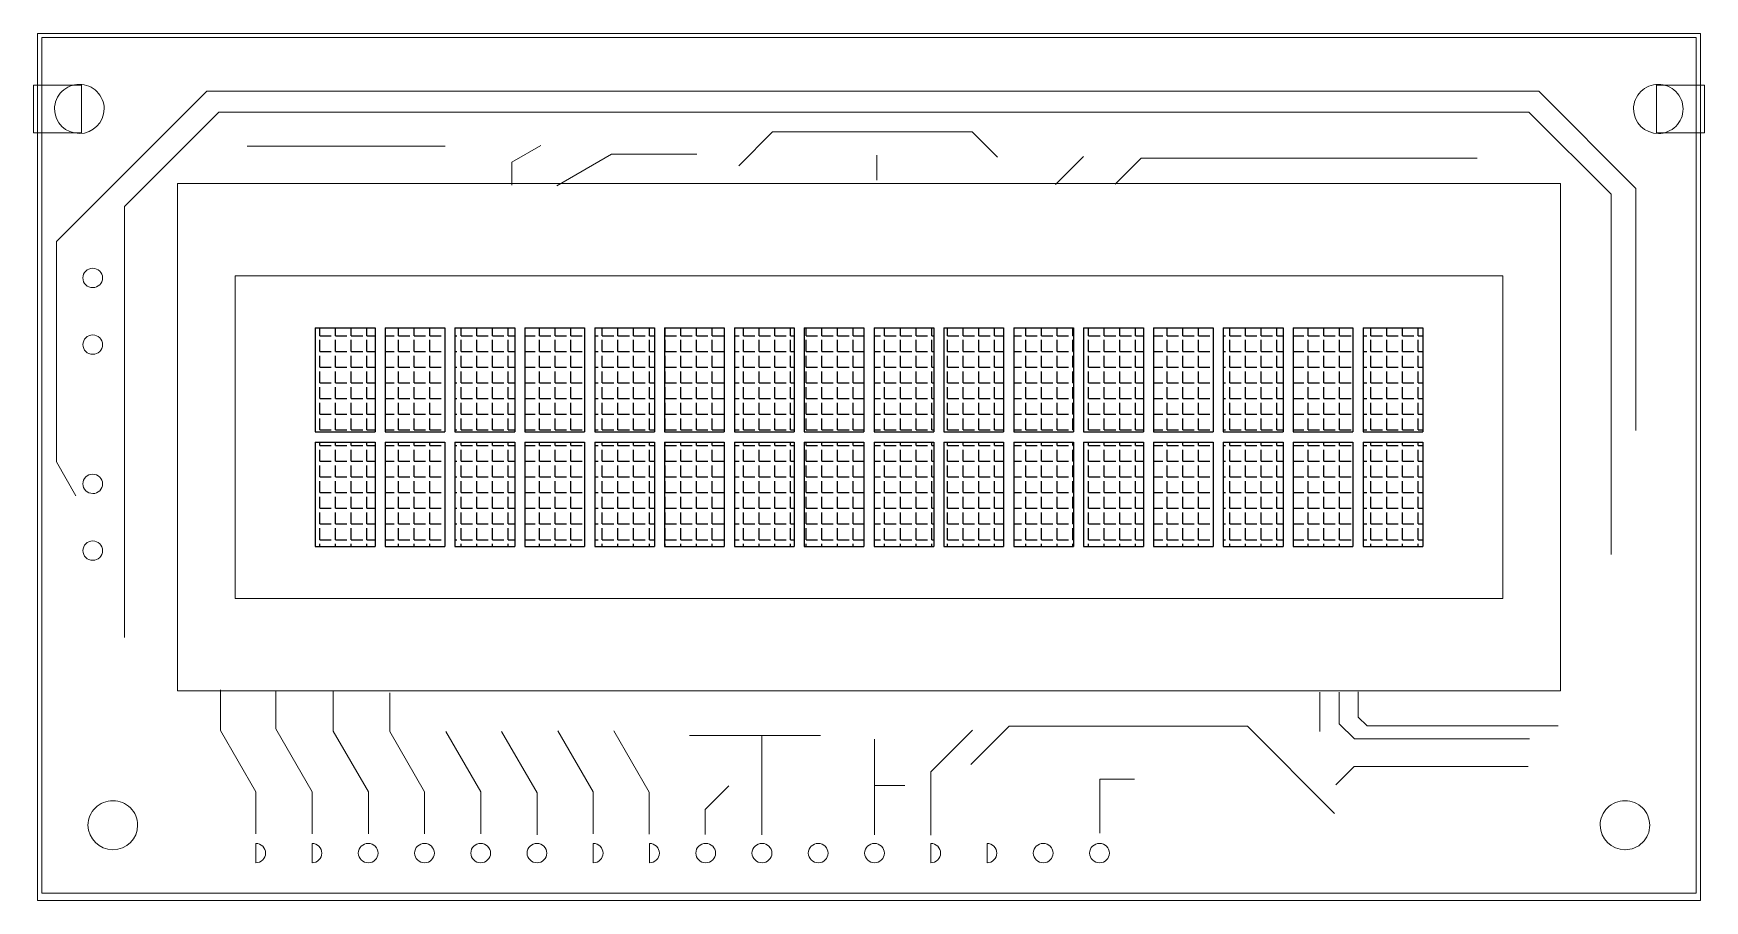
# Model space of a CAD drawing. Header units: millimetres. Extents: x -37.2 to 37.2, y 0 to 38.6.
import ezdxf

# ---------------------------------------------------------------- set-up
doc = ezdxf.new("R2010")
doc.units = ezdxf.units.MM
doc.layers.get('0').update_dxf_attribs({"lineweight": 25, "true_color": 0xffffff})
doc.layers.add('OBJECT', color=178, linetype='Continuous', lineweight=15, true_color=0x000000)
pattern_1 = [(0, (0, 0), (0, 0.6985), [0.508, -0.1905]), (90, (0, 0), (-0.6985, 0), [0.508, -0.1905])]

msp = doc.modelspace()

# ---------------------------------------------------------------- hatches: boundary and pattern name
at = {"true_color": 0xc0c0c0}
h = msp.add_hatch(dxfattribs=at)
h.set_pattern_fill('ANGLE', color=9, scale=0.1, style=0)
h.set_pattern_definition(pattern_1)
h.paths.add_polyline_path([(-24.652, 25.493), (-21.993, 25.493), (-21.993, 20.86), (-24.652, 20.86)], flags=0)
h = msp.add_hatch(dxfattribs=at)
h.set_pattern_fill('ANGLE', color=9, scale=0.1, style=0)
h.set_pattern_definition(pattern_1)
h.paths.add_polyline_path([(-21.542, 20.86), (-18.883, 20.86), (-18.883, 25.493), (-21.542, 25.493)], flags=0)
h = msp.add_hatch(dxfattribs=at)
h.set_pattern_fill('ANGLE', color=9, scale=0.1, style=0)
h.set_pattern_definition(pattern_1)
h.paths.add_polyline_path([(-18.432, 25.493), (-15.773, 25.493), (-15.773, 20.86), (-18.432, 20.86)], flags=0)
h = msp.add_hatch(dxfattribs=at)
h.set_pattern_fill('ANGLE', color=9, scale=0.1, style=0)
h.set_pattern_definition(pattern_1)
h.paths.add_polyline_path([(-15.322, 25.493), (-12.663, 25.493), (-12.663, 20.86), (-15.322, 20.86)], flags=0)
h = msp.add_hatch(dxfattribs=at)
h.set_pattern_fill('ANGLE', color=9, scale=0.1, style=0)
h.set_pattern_definition(pattern_1)
h.paths.add_polyline_path([(-12.212, 25.493), (-9.553, 25.493), (-9.553, 20.86), (-12.212, 20.86)], flags=0)
h = msp.add_hatch(dxfattribs=at)
h.set_pattern_fill('ANGLE', color=9, scale=0.1, style=0)
h.set_pattern_definition(pattern_1)
h.paths.add_polyline_path([(-9.102, 25.493), (-6.443, 25.493), (-6.443, 20.86), (-9.102, 20.86)], flags=0)
h = msp.add_hatch(dxfattribs=at)
h.set_pattern_fill('ANGLE', color=9, scale=0.1, style=0)
h.set_pattern_definition(pattern_1)
h.paths.add_polyline_path([(-5.992, 25.493), (-3.333, 25.493), (-3.333, 20.86), (-5.992, 20.86)], flags=0)
h = msp.add_hatch(dxfattribs=at)
h.set_pattern_fill('ANGLE', color=9, scale=0.1, style=0)
h.set_pattern_definition(pattern_1)
h.paths.add_polyline_path([(-2.882, 25.493), (-0.223, 25.493), (-0.223, 20.86), (-2.882, 20.86)], flags=0)
h = msp.add_hatch(dxfattribs=at)
h.set_pattern_fill('ANGLE', color=9, scale=0.1, style=0)
h.set_pattern_definition(pattern_1)
h.paths.add_polyline_path([(0.228, 25.493), (2.887, 25.493), (2.887, 20.86), (0.228, 20.86)], flags=0)
h = msp.add_hatch(dxfattribs=at)
h.set_pattern_fill('ANGLE', color=9, scale=0.1, style=0)
h.set_pattern_definition(pattern_1)
h.paths.add_polyline_path([(3.338, 25.493), (5.997, 25.493), (5.997, 20.86), (3.338, 20.86)], flags=0)
h = msp.add_hatch(dxfattribs=at)
h.set_pattern_fill('ANGLE', color=9, scale=0.1, style=0)
h.set_pattern_definition(pattern_1)
h.paths.add_polyline_path([(6.448, 25.493), (9.107, 25.493), (9.107, 20.86), (6.448, 20.86)], flags=0)
h = msp.add_hatch(dxfattribs=at)
h.set_pattern_fill('ANGLE', color=9, scale=0.1, style=0)
h.set_pattern_definition(pattern_1)
h.paths.add_polyline_path([(9.558, 25.493), (12.217, 25.493), (12.217, 20.86), (9.558, 20.86)], flags=0)
h = msp.add_hatch(dxfattribs=at)
h.set_pattern_fill('ANGLE', color=9, scale=0.1, style=0)
h.set_pattern_definition(pattern_1)
h.paths.add_polyline_path([(12.668, 25.493), (15.327, 25.493), (15.327, 20.86), (12.668, 20.86)], flags=0)
h = msp.add_hatch(dxfattribs=at)
h.set_pattern_fill('ANGLE', color=9, scale=0.1, style=0)
h.set_pattern_definition(pattern_1)
h.paths.add_polyline_path([(15.778, 25.493), (18.437, 25.493), (18.437, 20.86), (15.778, 20.86)], flags=0)
h = msp.add_hatch(dxfattribs=at)
h.set_pattern_fill('ANGLE', color=9, scale=0.1, style=0)
h.set_pattern_definition(pattern_1)
h.paths.add_polyline_path([(18.888, 25.493), (21.547, 25.493), (21.547, 20.86), (18.888, 20.86)], flags=0)
h = msp.add_hatch(dxfattribs=at)
h.set_pattern_fill('ANGLE', color=9, scale=0.1, style=0)
h.set_pattern_definition(pattern_1)
h.paths.add_polyline_path([(21.998, 25.493), (24.657, 25.493), (24.657, 20.86), (21.998, 20.86)], flags=0)
h = msp.add_hatch(dxfattribs=at)
h.set_pattern_fill('ANGLE', color=9, scale=0.1, style=0)
h.set_pattern_definition(pattern_1)
h.paths.add_polyline_path([(-24.652, 20.4), (-21.993, 20.4), (-21.993, 15.767), (-24.652, 15.767)], flags=0)
h = msp.add_hatch(dxfattribs=at)
h.set_pattern_fill('ANGLE', color=9, scale=0.1, style=0)
h.set_pattern_definition(pattern_1)
h.paths.add_polyline_path([(-21.542, 15.767), (-18.883, 15.767), (-18.883, 20.4), (-21.542, 20.4)], flags=0)
h = msp.add_hatch(dxfattribs=at)
h.set_pattern_fill('ANGLE', color=9, scale=0.1, style=0)
h.set_pattern_definition(pattern_1)
h.paths.add_polyline_path([(-18.432, 20.4), (-15.773, 20.4), (-15.773, 15.767), (-18.432, 15.767)], flags=0)
h = msp.add_hatch(dxfattribs=at)
h.set_pattern_fill('ANGLE', color=9, scale=0.1, style=0)
h.set_pattern_definition(pattern_1)
h.paths.add_polyline_path([(-15.322, 20.4), (-12.663, 20.4), (-12.663, 15.767), (-15.322, 15.767)], flags=0)
h = msp.add_hatch(dxfattribs=at)
h.set_pattern_fill('ANGLE', color=9, scale=0.1, style=0)
h.set_pattern_definition(pattern_1)
h.paths.add_polyline_path([(-12.212, 20.4), (-9.553, 20.4), (-9.553, 15.767), (-12.212, 15.767)], flags=0)
h = msp.add_hatch(dxfattribs=at)
h.set_pattern_fill('ANGLE', color=9, scale=0.1, style=0)
h.set_pattern_definition(pattern_1)
h.paths.add_polyline_path([(-9.102, 20.4), (-6.443, 20.4), (-6.443, 15.767), (-9.102, 15.767)], flags=0)
h = msp.add_hatch(dxfattribs=at)
h.set_pattern_fill('ANGLE', color=9, scale=0.1, style=0)
h.set_pattern_definition(pattern_1)
h.paths.add_polyline_path([(-5.992, 20.4), (-3.333, 20.4), (-3.333, 15.767), (-5.992, 15.767)], flags=0)
h = msp.add_hatch(dxfattribs=at)
h.set_pattern_fill('ANGLE', color=9, scale=0.1, style=0)
h.set_pattern_definition(pattern_1)
h.paths.add_polyline_path([(-2.882, 20.4), (-0.223, 20.4), (-0.223, 15.767), (-2.882, 15.767)], flags=0)
h = msp.add_hatch(dxfattribs=at)
h.set_pattern_fill('ANGLE', color=9, scale=0.1, style=0)
h.set_pattern_definition(pattern_1)
h.paths.add_polyline_path([(0.228, 20.4), (2.887, 20.4), (2.887, 15.767), (0.228, 15.767)], flags=0)
h = msp.add_hatch(dxfattribs=at)
h.set_pattern_fill('ANGLE', color=9, scale=0.1, style=0)
h.set_pattern_definition(pattern_1)
h.paths.add_polyline_path([(3.338, 20.4), (5.997, 20.4), (5.997, 15.767), (3.338, 15.767)], flags=0)
h = msp.add_hatch(dxfattribs=at)
h.set_pattern_fill('ANGLE', color=9, scale=0.1, style=0)
h.set_pattern_definition(pattern_1)
h.paths.add_polyline_path([(6.448, 20.4), (9.107, 20.4), (9.107, 15.767), (6.448, 15.767)], flags=0)
h = msp.add_hatch(dxfattribs=at)
h.set_pattern_fill('ANGLE', color=9, scale=0.1, style=0)
h.set_pattern_definition(pattern_1)
h.paths.add_polyline_path([(9.558, 20.4), (12.217, 20.4), (12.217, 15.767), (9.558, 15.767)], flags=0)
h = msp.add_hatch(dxfattribs=at)
h.set_pattern_fill('ANGLE', color=9, scale=0.1, style=0)
h.set_pattern_definition(pattern_1)
h.paths.add_polyline_path([(12.668, 20.4), (15.327, 20.4), (15.327, 15.767), (12.668, 15.767)], flags=0)
h = msp.add_hatch(dxfattribs=at)
h.set_pattern_fill('ANGLE', color=9, scale=0.1, style=0)
h.set_pattern_definition(pattern_1)
h.paths.add_polyline_path([(15.778, 20.4), (18.437, 20.4), (18.437, 15.767), (15.778, 15.767)], flags=0)
h = msp.add_hatch(dxfattribs=at)
h.set_pattern_fill('ANGLE', color=9, scale=0.1, style=0)
h.set_pattern_definition(pattern_1)
h.paths.add_polyline_path([(18.888, 20.4), (21.547, 20.4), (21.547, 15.767), (18.888, 15.767)], flags=0)
h = msp.add_hatch(dxfattribs=at)
h.set_pattern_fill('ANGLE', color=9, scale=0.1, style=0)
h.set_pattern_definition(pattern_1)
h.paths.add_polyline_path([(21.998, 20.4), (24.657, 20.4), (24.657, 15.767), (21.998, 15.767)], flags=0)

# ---------------------------------------------------------------- linework, layer by layer
at = {"color": 9, "true_color": 0xc0c0c0}
for p, q in [((-24.652, 25.493), (-21.993, 25.493)), ((-24.652, 25.493), (-24.652, 20.86)), ((-21.993, 25.493), (-21.993, 20.86)), ((-21.542, 25.493), (-18.883, 25.493)), ((-21.542, 25.493), (-21.542, 20.86)), ((-18.883, 25.493), (-18.883, 20.86)), ((-18.432, 25.493), (-15.773, 25.493)), ((-18.432, 25.493), (-18.432, 20.86)), ((-15.773, 25.493), (-15.773, 20.86)), ((-15.322, 25.493), (-12.663, 25.493)), ((-15.322, 25.493), (-15.322, 20.86)), ((-12.663, 25.493), (-12.663, 20.86)), ((-12.212, 25.493), (-9.553, 25.493)), ((-12.212, 25.493), (-12.212, 20.86)), ((-9.553, 25.493), (-9.553, 20.86)), ((-9.102, 25.493), (-6.443, 25.493)), ((-9.102, 25.493), (-9.102, 20.86)), ((-6.443, 25.493), (-6.443, 20.86)), ((-5.992, 25.493), (-3.333, 25.493)), ((-5.992, 25.493), (-5.992, 20.86)), ((-3.333, 25.493), (-3.333, 20.86)), ((-2.882, 25.493), (-0.223, 25.493)), ((-2.882, 25.493), (-2.882, 20.86)), ((-0.223, 25.493), (-0.223, 20.86)), ((0.228, 25.493), (2.887, 25.493)), ((0.228, 25.493), (0.228, 20.86)), ((2.887, 25.493), (2.887, 20.86)), ((3.338, 25.493), (5.997, 25.493)), ((3.338, 25.493), (3.338, 20.86)), ((5.997, 25.493), (5.997, 20.86)), ((6.448, 25.493), (9.107, 25.493)), ((6.448, 25.493), (6.448, 20.86)), ((9.107, 25.493), (9.107, 20.86)), ((9.558, 25.493), (12.217, 25.493)), ((9.558, 25.493), (9.558, 20.86)), ((12.217, 25.493), (12.217, 20.86)), ((12.668, 25.493), (15.327, 25.493)), ((12.668, 25.493), (12.668, 20.86)), ((15.327, 25.493), (15.327, 20.86)), ((15.778, 25.493), (18.437, 25.493)), ((15.778, 25.493), (15.778, 20.86)), ((18.437, 25.493), (18.437, 20.86)), ((18.888, 25.493), (21.547, 25.493)), ((18.888, 25.493), (18.888, 20.86)), ((21.547, 25.493), (21.547, 20.86)), ((21.998, 25.493), (24.657, 25.493)), ((21.998, 25.493), (21.998, 20.86)), ((24.657, 25.493), (24.657, 20.86)), ((-24.652, 20.86), (-21.993, 20.86)), ((-21.542, 20.86), (-18.883, 20.86)), ((-18.432, 20.86), (-15.773, 20.86)), ((-15.322, 20.86), (-12.663, 20.86)), ((-12.212, 20.86), (-9.553, 20.86)), ((-9.102, 20.86), (-6.443, 20.86)), ((-5.992, 20.86), (-3.333, 20.86)), ((-2.882, 20.86), (-0.223, 20.86)), ((0.228, 20.86), (2.887, 20.86)), ((3.338, 20.86), (5.997, 20.86)), ((6.448, 20.86), (9.107, 20.86)), ((9.558, 20.86), (12.217, 20.86)), ((12.668, 20.86), (15.327, 20.86)), ((15.778, 20.86), (18.437, 20.86)), ((18.888, 20.86), (21.547, 20.86)), ((21.998, 20.86), (24.657, 20.86)), ((-24.652, 20.4), (-24.652, 15.767)), ((-24.652, 20.4), (-21.993, 20.4)), ((-21.993, 20.4), (-21.993, 15.767)), ((-21.542, 20.4), (-18.883, 20.4)), ((-21.542, 20.4), (-21.542, 15.767)), ((-18.883, 20.4), (-18.883, 15.767)), ((-18.432, 20.4), (-15.773, 20.4)), ((-18.432, 20.4), (-18.432, 15.767)), ((-15.773, 20.4), (-15.773, 15.767)), ((-15.322, 20.4), (-12.663, 20.4)), ((-15.322, 20.4), (-15.322, 15.767)), ((-12.663, 20.4), (-12.663, 15.767)), ((-12.212, 20.4), (-9.553, 20.4)), ((-12.212, 20.4), (-12.212, 15.767)), ((-9.553, 20.4), (-9.553, 15.767)), ((-9.102, 20.4), (-6.443, 20.4)), ((-9.102, 20.4), (-9.102, 15.767)), ((-6.443, 20.4), (-6.443, 15.767)), ((-5.992, 20.4), (-3.333, 20.4)), ((-5.992, 20.4), (-5.992, 15.767)), ((-3.333, 20.4), (-3.333, 15.767)), ((-2.882, 20.4), (-0.223, 20.4)), ((-2.882, 20.4), (-2.882, 15.767)), ((-0.223, 20.4), (-0.223, 15.767)), ((0.228, 20.4), (2.887, 20.4)), ((0.228, 20.4), (0.228, 15.767)), ((2.887, 20.4), (2.887, 15.767)), ((3.338, 20.4), (5.997, 20.4)), ((3.338, 20.4), (3.338, 15.767)), ((5.997, 20.4), (5.997, 15.767)), ((6.448, 20.4), (9.107, 20.4)), ((6.448, 20.4), (6.448, 15.767)), ((9.107, 20.4), (9.107, 15.767)), ((9.558, 20.4), (12.217, 20.4)), ((9.558, 20.4), (9.558, 15.767)), ((12.217, 20.4), (12.217, 15.767)), ((12.668, 20.4), (15.327, 20.4)), ((12.668, 20.4), (12.668, 15.767)), ((15.327, 20.4), (15.327, 15.767)), ((15.778, 20.4), (18.437, 20.4)), ((15.778, 20.4), (15.778, 15.767)), ((18.437, 20.4), (18.437, 15.767)), ((18.888, 20.4), (21.547, 20.4)), ((18.888, 20.4), (18.888, 15.767)), ((21.547, 20.4), (21.547, 15.767)), ((21.998, 20.4), (24.657, 20.4)), ((21.998, 20.4), (21.998, 15.767)), ((24.657, 20.4), (24.657, 15.767)), ((-24.652, 15.767), (-21.993, 15.767)), ((-21.542, 15.767), (-18.883, 15.767)), ((-18.432, 15.767), (-15.773, 15.767)), ((-15.322, 15.767), (-12.663, 15.767)), ((-12.212, 15.767), (-9.553, 15.767)), ((-9.102, 15.767), (-6.443, 15.767)), ((-5.992, 15.767), (-3.333, 15.767)), ((-2.882, 15.767), (-0.223, 15.767)), ((0.228, 15.767), (2.887, 15.767)), ((3.338, 15.767), (5.997, 15.767)), ((6.448, 15.767), (9.107, 15.767)), ((9.558, 15.767), (12.217, 15.767)), ((12.668, 15.767), (15.327, 15.767)), ((15.778, 15.767), (18.437, 15.767)), ((18.888, 15.767), (21.547, 15.767)), ((21.998, 15.767), (24.657, 15.767))]:
    msp.add_line(p, q, dxfattribs=at)
at = {"layer": 'OBJECT'}
for p, q in [((-37.017, 38.602), (37.017, 38.602)), ((-37.017, 0), (-37.017, 38.602)), ((-36.83, 38.416), (36.828, 38.416)), ((-36.83, 0.328), (-36.83, 38.416)), ((36.828, 38.416), (36.828, 0.328)), ((37.017, 38.602), (37.017, 0)), ((-37.203, 36.301), (-35.06, 36.301)), ((-37.203, 34.177), (-37.203, 36.301)), ((-35.06, 36.301), (-35.06, 34.177)), ((-33.908, 31.609), (-29.488, 36.028)), ((-29.488, 36.028), (29.82, 36.028)), ((29.82, 36.028), (34.152, 31.697)), ((35.063, 36.303), (37.206, 36.303)), ((35.063, 34.179), (35.063, 36.303)), ((37.206, 36.303), (37.206, 34.179)), ((-33.152, 30.897), (-28.948, 35.104)), ((-28.948, 35.104), (29.38, 35.104)), ((29.38, 35.104), (33.042, 31.44)), ((-35.06, 34.177), (-37.203, 34.177)), ((-27.682, 33.583), (-18.87, 33.583)), ((-15.897, 32.869), (-14.61, 33.612)), ((-5.79, 32.714), (-4.288, 34.216)), ((-4.288, 34.216), (4.595, 34.216)), ((4.595, 34.216), (5.723, 33.089)), ((37.206, 34.179), (35.063, 34.179)), ((-15.897, 31.852), (-15.897, 32.869)), ((-13.9, 31.824), (-11.46, 33.233)), ((-11.46, 33.233), (-7.67, 33.233)), ((0.35, 32.071), (0.35, 33.176)), ((8.302, 31.871), (9.552, 33.121)), ((10.957, 31.887), (12.115, 33.043)), ((12.115, 33.043), (27.082, 33.043)), ((-36.18, 29.336), (-33.908, 31.609)), ((-30.788, 31.929), (30.788, 31.929)), ((-30.788, 9.331), (-30.788, 31.929)), ((30.788, 31.929), (30.788, 9.331)), ((33.042, 31.44), (33.042, 15.403)), ((34.152, 31.697), (34.152, 20.933)), ((-33.152, 11.718), (-33.152, 30.897)), ((-36.18, 19.528), (-36.18, 29.336)), ((-28.215, 27.808), (28.22, 27.808)), ((-28.215, 13.451), (-28.215, 27.808)), ((28.22, 27.808), (28.22, 13.451)), ((-35.312, 18.025), (-36.18, 19.528)), ((28.22, 13.451), (-28.215, 13.451)), ((30.788, 9.331), (-30.788, 9.331)), ((-28.872, 7.578), (-28.872, 9.388)), ((-26.408, 7.64), (-26.408, 9.325)), ((-23.85, 7.541), (-23.85, 9.34)), ((-21.34, 7.525), (-21.34, 9.245)), ((20.068, 9.278), (20.068, 7.528)), ((20.943, 9.278), (20.943, 7.87)), ((21.785, 9.293), (21.785, 8.168)), ((-27.293, 4.84), (-28.872, 7.578)), ((-24.793, 4.84), (-26.408, 7.64)), ((-22.29, 4.84), (-23.85, 7.541)), ((-19.79, 4.84), (-21.34, 7.525)), ((-17.288, 4.84), (-18.837, 7.523)), ((-14.775, 4.796), (-16.358, 7.533)), ((-12.285, 4.84), (-13.85, 7.551)), ((-9.785, 4.828), (-11.36, 7.558)), ((2.755, 5.731), (4.615, 7.59)), ((4.535, 6.058), (6.24, 7.763)), ((6.24, 7.763), (16.848, 7.763)), ((16.848, 7.763), (20.733, 3.878)), ((20.943, 7.87), (21.615, 7.2)), ((21.785, 8.168), (22.177, 7.778)), ((22.177, 7.778), (30.693, 7.778)), ((-7.995, 7.345), (-2.152, 7.345)), ((-4.775, 2.933), (-4.775, 7.34)), ((0.24, 2.933), (0.24, 7.183)), ((21.615, 7.2), (29.41, 7.2)), ((20.785, 5.153), (21.598, 5.965)), ((21.598, 5.965), (29.348, 5.965)), ((2.755, 2.918), (2.755, 5.731)), ((10.285, 2.995), (10.285, 5.403)), ((10.285, 5.403), (11.818, 5.403)), ((-27.293, 2.965), (-27.293, 4.84)), ((-24.793, 2.965), (-24.793, 4.84)), ((-22.29, 2.965), (-22.29, 4.84)), ((-19.79, 2.965), (-19.79, 4.84)), ((-17.288, 2.965), (-17.288, 4.84)), ((-14.775, 2.921), (-14.775, 4.796)), ((-12.285, 2.965), (-12.285, 4.84)), ((-9.785, 2.953), (-9.785, 4.828)), ((-7.293, 4.053), (-6.233, 5.115)), ((0.255, 5.12), (1.598, 5.12)), ((-7.293, 2.948), (-7.293, 4.053)), ((-27.302, 1.683), (-27.302, 2.543)), ((-24.797, 1.683), (-24.797, 2.543)), ((-12.275, 1.683), (-12.275, 2.543)), ((-9.77, 1.683), (-9.77, 2.543)), ((2.753, 1.683), (2.753, 2.543)), ((5.258, 1.683), (5.258, 2.543)), ((37.017, 0), (-37.017, 0)), ((36.828, 0.328), (-36.83, 0.328))]:
    msp.add_line(p, q, dxfattribs=at)
for centre, radius, start, end in [((-35.168, 35.232), 1.097, 89.30725, 179.44043), ((-35.144, 35.236), 1.092, 0.3069, 90.55704), ((35.136, 35.232), 1.096, 89.4077, 179.46915), ((35.16, 35.238), 1.09, 0.22347, 90.64047), ((-35.162, 35.252), 1.103, 180.50389, 270.34107), ((-35.151, 35.247), 1.099, 269.79633, 359.74713), ((35.143, 35.251), 1.103, 180.47572, 270.24006), ((35.153, 35.245), 1.097, 269.71289, 359.83057), ((-34.563, 27.705), 0.442, 89.23006, 178.41833), ((-34.563, 27.729), 0.442, 181.55478, 270.76352), ((-34.555, 27.712), 0.435, 0.66676, 90.39057), ((-34.555, 27.722), 0.435, 269.61625, 359.35976), ((-34.563, 24.738), 0.44, 89.30517, 178.7306), ((-34.563, 24.758), 0.44, 181.2694, 270.69483), ((-34.555, 24.743), 0.435, 0.63502, 90.35566), ((-34.555, 24.753), 0.435, 269.64434, 359.36498), ((-34.564, 18.539), 0.441, 89.51324, 178.52253), ((-34.556, 18.547), 0.433, 0.42437, 90.56631), ((-34.564, 18.562), 0.441, 181.47747, 270.48676), ((-34.556, 18.554), 0.433, 269.43369, 359.57563), ((-34.563, 15.568), 0.44, 89.30517, 178.7306), ((-34.555, 15.573), 0.435, 0.63502, 90.35566), ((-34.563, 15.588), 0.44, 181.2694, 270.69483), ((-34.555, 15.583), 0.435, 269.64434, 359.36498), ((-33.675, 3.348), 1.098, 89.37381, 179.45294), ((-33.654, 3.355), 1.091, 0.18261, 90.47219), ((33.65, 3.345), 1.095, 89.36322, 179.46085), ((33.676, 3.351), 1.089, 0.23162, 90.68509), ((-33.669, 3.369), 1.104, 180.58933, 270.32114), ((-33.659, 3.362), 1.097, 269.83441, 359.77361), ((33.657, 3.365), 1.102, 180.4775, 270.30379), ((33.669, 3.359), 1.096, 269.64899, 359.82896), ((-27.298, 2.11), 0.433, 0.42437, 90.56631), ((-24.793, 2.11), 0.433, 0.42437, 90.56631), ((-22.298, 2.103), 0.44, 89.30517, 178.7306), ((-22.29, 2.108), 0.435, 0.63502, 90.35566), ((-19.793, 2.101), 0.442, 89.26411, 178.45089), ((-19.785, 2.108), 0.435, 0.63502, 90.35566), ((-17.289, 2.102), 0.441, 89.51324, 178.52253), ((-17.281, 2.11), 0.433, 0.42437, 90.56631), ((-14.784, 2.102), 0.441, 89.51324, 178.52253), ((-14.776, 2.11), 0.433, 0.42437, 90.56631), ((-12.271, 2.11), 0.433, 0.42437, 90.56631), ((-9.766, 2.11), 0.433, 0.42437, 90.56631), ((-7.27, 2.103), 0.44, 89.30517, 178.7306), ((-7.262, 2.108), 0.435, 0.63502, 90.35566), ((-4.766, 2.101), 0.442, 89.26411, 178.45089), ((-4.757, 2.108), 0.435, 0.63502, 90.35566), ((-2.261, 2.102), 0.441, 89.51324, 178.52253), ((-2.253, 2.11), 0.433, 0.42437, 90.56631), ((0.244, 2.102), 0.441, 89.51324, 178.52253), ((0.252, 2.11), 0.433, 0.42437, 90.56631), ((2.757, 2.11), 0.433, 0.42437, 90.56631), ((5.262, 2.11), 0.433, 0.42437, 90.56631), ((7.757, 2.103), 0.44, 89.30517, 178.7306), ((7.765, 2.108), 0.435, 0.63502, 90.35566), ((10.262, 2.101), 0.442, 89.26411, 178.45089), ((10.27, 2.108), 0.435, 0.63502, 90.35566), ((-27.298, 2.116), 0.433, 269.43369, 359.57563), ((-24.793, 2.116), 0.433, 269.43369, 359.57563), ((-22.298, 2.123), 0.44, 181.2694, 270.69483), ((-22.29, 2.118), 0.435, 269.64434, 359.36498), ((-19.793, 2.125), 0.442, 181.54911, 270.73589), ((-19.785, 2.118), 0.435, 269.64434, 359.36498), ((-17.289, 2.124), 0.441, 181.47747, 270.48676), ((-17.281, 2.116), 0.433, 269.43369, 359.57563), ((-14.784, 2.124), 0.441, 181.47747, 270.48676), ((-14.776, 2.116), 0.433, 269.43369, 359.57563), ((-12.271, 2.116), 0.433, 269.43369, 359.57563), ((-9.766, 2.116), 0.433, 269.43369, 359.57563), ((-7.27, 2.123), 0.44, 181.2694, 270.69483), ((-7.262, 2.118), 0.435, 269.64434, 359.36498), ((-4.766, 2.125), 0.442, 181.54911, 270.73589), ((-4.757, 2.118), 0.435, 269.64434, 359.36498), ((-2.261, 2.124), 0.441, 181.47747, 270.48676), ((-2.253, 2.116), 0.433, 269.43369, 359.57563), ((0.244, 2.124), 0.441, 181.47747, 270.48676), ((0.252, 2.116), 0.433, 269.43369, 359.57563), ((2.757, 2.116), 0.433, 269.43369, 359.57563), ((5.262, 2.116), 0.433, 269.43369, 359.57563), ((7.757, 2.123), 0.44, 181.2694, 270.69483), ((7.765, 2.118), 0.435, 269.64434, 359.36498), ((10.262, 2.125), 0.442, 181.54911, 270.73589), ((10.27, 2.118), 0.435, 269.64434, 359.36498)]:
    msp.add_arc(centre, radius, start, end, dxfattribs=at)

doc.saveas('drawing.dxf')
